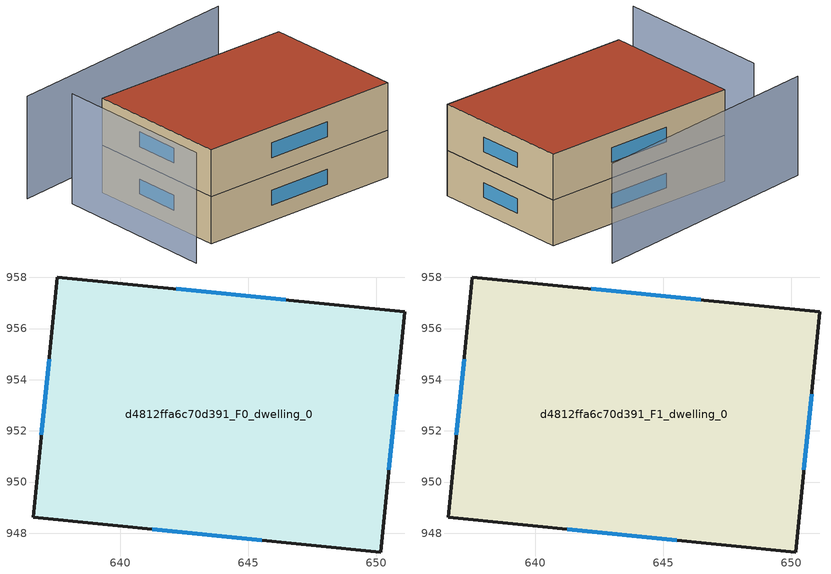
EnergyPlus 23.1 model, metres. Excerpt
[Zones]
d4812ffa6c70d391_F0_dwelling_0
 floor ground (EU_floor_Construction): 651.11,956.65 650.17,947.26 636.59,948.63 637.53,958.01 z0
 wall outside (EU_wall_Construction): 637.53,958.01 636.59,948.63 650.17,947.26 651.11,956.65 637.53,958.01 z0:3
 window (EU_Window_Construction): 637.21,954.8 636.91,951.84 / 646.46,957.12 642.18,957.55 / 650.49,950.48 650.79,953.44 / 641.24,948.16 645.52,947.73 z1.03:1.97
d4812ffa6c70d391_F1_dwelling_0
 floor to d4812ffa6c70d391_F0_dwelling_0 (EU_floor_Construction): 651.11,956.65 650.17,947.26 636.59,948.63 637.53,958.01 z3
 wall outside (EU_wall_Construction): 637.53,958.01 636.59,948.63 650.17,947.26 651.11,956.65 637.53,958.01 z3:6
 window (EU_Window_Construction): 637.21,954.8 636.91,951.84 / 646.46,957.12 642.18,957.55 / 650.49,950.48 650.79,953.44 / 641.24,948.16 645.52,947.73 z4.03:4.97
 roof outside (EU_roof_Construction): 650.17,947.26 651.11,956.65 637.53,958.01 636.59,948.63 z6
shading: 635.24,958.24 634.09,947.5 z0:7; 650.54,960.86 633.99,960.64 z0:6.5
[Building]
EU S2 Campaign: North Axis=0; Terrain=City; Solar Distribution=FullExterior
[Site:Location]
Cape.Town.Intl.AP: Latitude=-33.965; Longitude=18.602; Time Zone=2; Elevation=46
[SizingPeriod:WeatherFileDays]
AnnualSizingPeriod: Begin Month=1; Begin Day of Month=1; End Month=12; End Day of Month=31; Day of Week for Start Day=Monday; Use Weather File Daylight Saving Period=No; Use Weather File Rain and Snow Indicators=No
[MATERIAL]
EU_InternalMass_Material: Roughness=MediumRough; Thickness=0.1; Conductivity=1; Density=1800; Specific Heat=900; Thermal Absorptance=0.9; Solar Absorptance=0.7; Visible Absorptance=0.7
[MATERIAL:NOMASS] Roughness=MediumRough; Thermal Absorptance=0.9; Solar Absorptance=0.7; Visible Absorptance=0.7
Name | Thermal Resistance
EU_wall_NoMass | 0.493876
EU_roof_NoMass | 0.449382
EU_floor_NoMass | 1.25
[WINDOWMATERIAL:SIMPLEGLAZINGSYSTEM]
EU_Window_SimpleGlazing: UFactor=4.4; Solar Heat Gain Coefficient=0.85; Visible Transmittance=0.85
[CONSTRUCTION]
EU_wall_Construction: EU_wall_NoMass
EU_roof_Construction: EU_roof_NoMass
EU_floor_Construction: EU_floor_NoMass
EU_Window_Construction: EU_Window_SimpleGlazing
EU_InternalMass_Construction: EU_InternalMass_Material
[ZONE] Type=1; Multiplier=1; Ceiling Height=autocalculate; Floor Area=autocalculate; Part of Total Floor Area=Yes
Name | Volume
d4812ffa6c70d391_F0_dwelling_0 | 386.266
d4812ffa6c70d391_F1_dwelling_0 | 386.265
[INTERNALMASS] Construction=EU_InternalMass_Construction; Surface Area=128.755
Name | Zone or ZoneList
d4812ffa6c70d391_F0_dwelling_0_EU_InternalMass | d4812ffa6c70d391_F0_dwelling_0
d4812ffa6c70d391_F1_dwelling_0_EU_InternalMass | d4812ffa6c70d391_F1_dwelling_0
[OTHEREQUIPMENT] Fuel Type=Electricity; Design Level Calculation Method=Watts/Area; Power per Zone Floor Area=1; Fraction Latent=0; Fraction Radiant=0; Fraction Lost=0; Carbon Dioxide Generation Rate=0; EndUse Subcategory=EU_Step8_InternalGains
Name | Zone or ZoneList or Space or SpaceList | Schedule
EU_Step8_InternalGain_d4812ffa6c70d391_F0_dwelling_0_f000 | d4812ffa6c70d391_F0_dwelling_0 | EU_Step8_GainSchedule_d4812ffa6c70d391_F0_dwelling_0_f000
EU_Step8_InternalGain_d4812ffa6c70d391_F1_dwelling_0_f000 | d4812ffa6c70d391_F1_dwelling_0 | EU_Step8_GainSchedule_d4812ffa6c70d391_F1_dwelling_0_f000
[ZONEVENTILATION:DESIGNFLOWRATE] Schedule=EU_AlwaysOn; Design Flow Rate Calculation Method=AirChanges/Hour; Air Changes per Hour=0.64; Ventilation Type=Natural; Fan Pressure Rise=0; Fan Total Efficiency=1; Constant Term Coefficient=1; Temperature Term Coefficient=0; Velocity Term Coefficient=0; Velocity Squared Term Coefficient=0; Minimum Indoor Temperature=-100; Maximum Indoor Temperature=100; Delta Temperature=-100; Minimum Outdoor Temperature=-100; Maximum Outdoor Temperature=100; Maximum Wind Speed=40
Name | Zone or ZoneList or Space or SpaceList
EU_ConstantAir_d4812ffa6c70d391_F0_dwelling_0 | d4812ffa6c70d391_F0_dwelling_0
EU_ConstantAir_d4812ffa6c70d391_F1_dwelling_0 | d4812ffa6c70d391_F1_dwelling_0
[HVACTEMPLATE:THERMOSTAT] Constant Heating Setpoint=20; Constant Cooling Setpoint=50
EU_HeatOnly_d4812ffa6c70d391_F0_dwelling_0; EU_HeatOnly_d4812ffa6c70d391_F1_dwelling_0
[HVACTEMPLATE:ZONE:IDEALLOADSAIRSYSTEM] System Availability Schedule=EU_AlwaysOn; Maximum Heating Supply Air Temperature=50; Minimum Cooling Supply Air Temperature=13; Maximum Heating Supply Air Humidity Ratio=0.0156; Minimum Cooling Supply Air Humidity Ratio=0.0077; Heating Limit=NoLimit; Cooling Limit=NoLimit; Heating Availability Schedule=EU_AlwaysOn; Cooling Availability Schedule=EU_CoolingOff; Dehumidification Control Type=ConstantSensibleHeatRatio; Cooling Sensible Heat Ratio=0.7; Dehumidification Setpoint=60; Humidification Control Type=None; Humidification Setpoint=30; Outdoor Air Method=None; Outdoor Air Flow Rate per Person=0.00944; Outdoor Air Flow Rate per Zone Floor Area=0; Outdoor Air Flow Rate per Zone=0; Demand Controlled Ventilation Type=None; Outdoor Air Economizer Type=NoEconomizer; Heat Recovery Type=None; Sensible Heat Recovery Effectiveness=0.7; Latent Heat Recovery Effectiveness=0.65
Name | Template Thermostat
d4812ffa6c70d391_F0_dwelling_0 | EU_HeatOnly_d4812ffa6c70d391_F0_dwelling_0
d4812ffa6c70d391_F1_dwelling_0 | EU_HeatOnly_d4812ffa6c70d391_F1_dwelling_0
[SIZING:ZONE] Zone Cooling Design Supply Air Temperature Input Method=SupplyAirTemperature; Zone Cooling Design Supply Air Temperature=13; Zone Heating Design Supply Air Temperature Input Method=SupplyAirTemperature; Zone Heating Design Supply Air Temperature=50; Zone Cooling Design Supply Air Humidity Ratio=0.008; Zone Heating Design Supply Air Humidity Ratio=0.008; Cooling Design Air Flow Method=DesignDay; Cooling Design Air Flow Rate=0; Cooling Minimum Air Flow per Zone Floor Area=0.000762; Cooling Minimum Air Flow=0; Cooling Minimum Air Flow Fraction=0.2; Heating Design Air Flow Method=DesignDay; Heating Design Air Flow Rate=0; Heating Maximum Air Flow per Zone Floor Area=0.002032; Heating Maximum Air Flow=0.141576; Heating Maximum Air Flow Fraction=0.3; Account for Dedicated Outdoor Air System=No; Dedicated Outdoor Air System Control Strategy=NeutralSupplyAir; Dedicated Outdoor Air Low Setpoint Temperature for Design=autosize; Dedicated Outdoor Air High Setpoint Temperature for Design=autosize; Zone Load Sizing Method=Sensible Load Only No Latent Load; Zone Latent Cooling Design Supply Air Humidity Ratio Input Method=HumidityRatioDifference; Zone Cooling Design Supply Air Humidity Ratio Difference=0.005; Zone Latent Heating Design Supply Air Humidity Ratio Input Method=HumidityRatioDifference; Zone Humidification Design Supply Air Humidity Ratio Difference=0.005
d4812ffa6c70d391_F0_dwelling_0; d4812ffa6c70d391_F1_dwelling_0
[SCHEDULE:CONSTANT]
Name | Hourly Value
EU_AlwaysOn | 1
EU_CoolingOff | 0
[SCHEDULE:FILE] Column Number=1; Rows to Skip at Top=0; Number of Hours of Data=8760; Column Separator=Comma; Interpolate to Timestep=No; Minutes per Item=60; Adjust Schedule for Daylight Savings=Yes
Name | File
EU_Step8_GainSchedule_d4812ffa6c70d391_F0_dwelling_0_f000 | ../../schedules/d4812ffa6c70d391/d4812ffa6c70d391_F0_dwelling_0_f000_gain.csv
EU_Step8_GainSchedule_d4812ffa6c70d391_F1_dwelling_0_f000 | ../../schedules/d4812ffa6c70d391/d4812ffa6c70d391_F1_dwelling_0_f000_gain.csv
